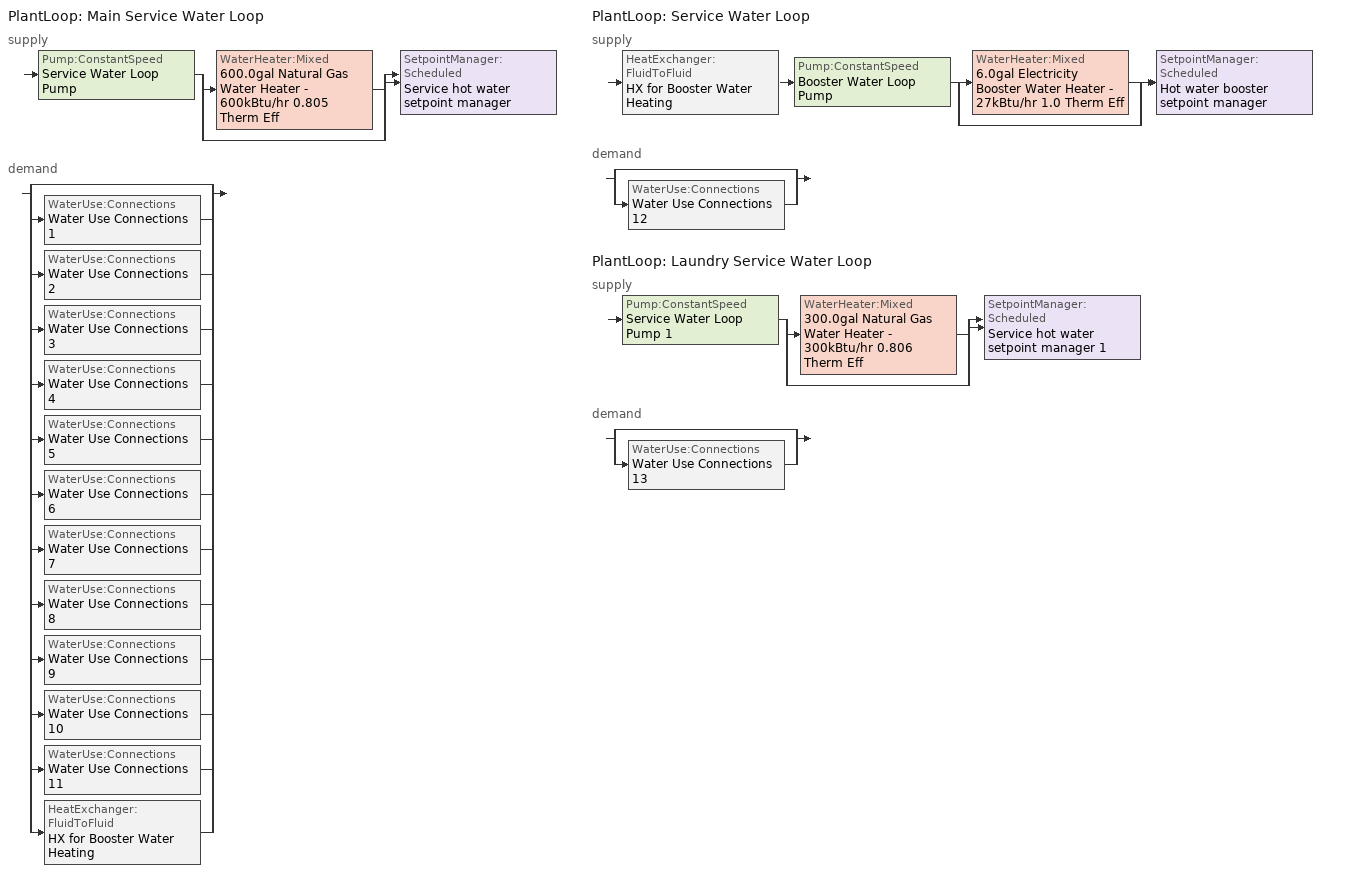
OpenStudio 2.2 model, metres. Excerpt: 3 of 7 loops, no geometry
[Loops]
PlantLoop 'Main Service Water Loop'
 supply: Pump:ConstantSpeed 'Service Water Loop Pump' > split
  | WaterHeater:Mixed '600.0gal Natural Gas Water Heater - 600kBtu/hr 0.805 Therm Eff'
  | bypass
  join > SetpointManager:Scheduled 'Service hot water setpoint manager'
 demand: split
  | bypass
  | WaterUse:Connections 'Water Use Connections 1'
  | WaterUse:Connections 'Water Use Connections 2'
  | WaterUse:Connections 'Water Use Connections 3'
  | WaterUse:Connections 'Water Use Connections 4'
  | WaterUse:Connections 'Water Use Connections 5'
  | WaterUse:Connections 'Water Use Connections 6'
  | WaterUse:Connections 'Water Use Connections 7'
  | WaterUse:Connections 'Water Use Connections 8'
  | WaterUse:Connections 'Water Use Connections 9'
  | WaterUse:Connections 'Water Use Connections 10'
  | WaterUse:Connections 'Water Use Connections 11'
  | HeatExchanger:FluidToFluid 'HX for Booster Water Heating'
PlantLoop 'Service Water Loop'
 supply: HeatExchanger:FluidToFluid 'HX for Booster Water Heating' > Pump:ConstantSpeed 'Booster Water Loop Pump' > split
  | WaterHeater:Mixed '6.0gal Electricity Booster Water Heater - 27kBtu/hr 1.0 Therm Eff'
  | bypass
  join > SetpointManager:Scheduled 'Hot water booster setpoint manager'
 demand: split
  | bypass
  | WaterUse:Connections 'Water Use Connections 12'
PlantLoop 'Laundry Service Water Loop'
 supply: Pump:ConstantSpeed 'Service Water Loop Pump 1' > split
  | WaterHeater:Mixed '300.0gal Natural Gas Water Heater - 300kBtu/hr 0.806 Therm Eff'
  | bypass
  join > SetpointManager:Scheduled 'Service hot water setpoint manager 1'
 demand: split
  | bypass
  | WaterUse:Connections 'Water Use Connections 13'
[PlantLoop] Glycol Concentration=0; Plant Loop Volume {m3}=Autocalculate; Load Distribution Scheme=Optimal
Name | Maximum Loop Temperature {C} | Minimum Loop Temperature {C}
Main Service Water Loop; Laundry Service Water Loop | 60 | 10
Service Water Loop
[Sizing:Plant] Loop Type=Heating; Loop Design Temperature Difference {deltaC}=5; Sizing Option=NonCoincident; Zone Timesteps in Averaging Window=1; Coincident Sizing Factor Mode=None
Name | Design Loop Exit Temperature {C}
Main Service Water Loop; Laundry Service Water Loop | 60
Service Water Loop | 82.2222
[SetpointManager:Scheduled] Control Variable=Temperature
Name | Schedule
Service hot water setpoint manager | Service Water Loop Temp - 140F
Hot water booster setpoint manager | Service Water Booster Temp - 180.00000000000006F
Service hot water setpoint manager 1 | Service Water Loop Temp - 140F 1
[Pump:ConstantSpeed] Rated Flow Rate {m3/s}=autosize; Rated Power Consumption {W}=autosize; Fraction of Motor Inefficiencies to Fluid Stream=0; Pump Control Type=Intermittent
Name | Rated Pump Head {Pa} | Motor Efficiency
Service Water Loop Pump | 29891 | 0.825
Booster Water Loop Pump | 0 | 1
Service Water Loop Pump 1 | 0.001 | 0.825
[WaterHeater:Mixed] Deadband Temperature Difference {deltaC}=2; Maximum Temperature Limit {C}=82.2222; Heater Control Type=Cycle; Off Cycle Parasitic Heat Fraction to Tank=0.8; On Cycle Parasitic Heat Fraction to Tank=0; Ambient Temperature Indicator=Schedule; Use Side Effectiveness=1; Source Side Effectiveness=1; Use Side Design Flow Rate {m3/s}=autosize; Source Side Design Flow Rate {m3/s}=autosize; Indirect Water Heating Recovery Time {hr}=1.5
Name | Tank Volume {m3} | Setpoint Temperature Schedule | Heater Maximum Capacity {W} | Heater Fuel Type | Heater Thermal Efficiency | Off Cycle Parasitic Fuel Consumption Rate {W} | Off Cycle Parasitic Fuel Type | On Cycle Parasitic Fuel Consumption Rate {W} | On Cycle Parasitic Fuel Type | Ambient Temperature Schedule | Off Cycle Loss Coefficient to Ambient Temperature {W/K} | On Cycle Loss Coefficient to Ambient Temperature {W/K}
600.0gal Natural Gas Water Heater - 600kBtu/hr 0.805 Therm Eff | 2.27125 | Service Water Loop Temp - 140F | 175843 | NaturalGas | 0.804593 | 2301 | NaturalGas | 2301 | NaturalGas | Water Heater Ambient Temp Schedule - 70F | 20.7661 | 20.7661
6.0gal Electricity Booster Water Heater - 27kBtu/hr 1.0 Therm Eff | 0.0227125 | Service Water Booster Temp - 180.00000000000006F | 7999.96 | Electricity | 1 | 0 | Electricity | 0 | Electricity | Water Heater Ambient Temp Schedule - 70F 1 | 1.13081 | 1.13081
300.0gal Natural Gas Water Heater - 300kBtu/hr 0.806 Therm Eff | 1.13562 | Service Water Loop Temp - 140F 1 | 87921.3 | NaturalGas | 0.806081 | 0 | NaturalGas | 0 | NaturalGas | Water Heater Ambient Temp Schedule - 70F 2 | 13.7474 | 13.7474
[WaterUse:Connections]
Name | Water Use Equipment Name 1
Water Use Connections 1 | Room_1_flr_3 Service Water Use 0.08gal/min
Water Use Connections 2 | Room_2_flr_3 Service Water Use 0.08gal/min
Water Use Connections 3 | Room_5_flr_3 Service Water Use 0.08gal/min
Water Use Connections 4 | Room_6_flr_3 Service Water Use 0.08gal/min
Water Use Connections 5 | Room_3_mult19_flr_3 Service Water Use 1.58gal/min
Water Use Connections 6 | Room_4_mult19_flr_3 Service Water Use 1.58gal/min
Water Use Connections 7 | Room_1_flr_6 Service Water Use 0.02gal/min
Water Use Connections 8 | Room_2_flr_6 Service Water Use 0.02gal/min
Water Use Connections 9 | Room_3_mult9_flr_6 Service Water Use 0.19gal/min
Water Use Connections 10 | Kitchen_flr_6 Service Water Use 2.22gal/min
Water Use Connections 11 | Laundry_flr_1 Service Water Use 2.61gal/min
Water Use Connections 12 | Booster Water Fixture - 1.3300000000000003 gal/min at 27.901234567901326F
Water Use Connections 13 | Laundry Service Water Use 30.6gal/min
[WaterUse:Equipment:Definition]
Name | Peak Flow Rate {m3/s} | Target Temperature Schedule | Sensible Fraction Schedule | Latent Fraction Schedule
Room_1_flr_3 Service Water Use Def 0.08gal/min | 5.25789e-06 | Schedule Ruleset 5 | Schedule Ruleset 3 | Schedule Ruleset 4
Room_2_flr_3 Service Water Use Def 0.08gal/min | 5.25727e-06 | Schedule Ruleset 8 | Schedule Ruleset 6 | Schedule Ruleset 7
Room_5_flr_3 Service Water Use Def 0.08gal/min | 5.25789e-06 | Schedule Ruleset 11 | Schedule Ruleset 9 | Schedule Ruleset 10
Room_6_flr_3 Service Water Use Def 0.08gal/min | 5.25727e-06 | Schedule Ruleset 14 | Schedule Ruleset 12 | Schedule Ruleset 13
Room_3_mult19_flr_3 Service Water Use Def 1.58gal/min | 9.98824e-05 | Schedule Ruleset 17 | Schedule Ruleset 15 | Schedule Ruleset 16
Room_4_mult19_flr_3 Service Water Use Def 1.58gal/min | 9.99097e-05 | Schedule Ruleset 20 | Schedule Ruleset 18 | Schedule Ruleset 19
Room_1_flr_6 Service Water Use Def 0.02gal/min | 1.31447e-06 | Schedule Ruleset 23 | Schedule Ruleset 21 | Schedule Ruleset 22
Room_2_flr_6 Service Water Use Def 0.02gal/min | 1.31432e-06 | Schedule Ruleset 26 | Schedule Ruleset 24 | Schedule Ruleset 25
Room_3_mult9_flr_6 Service Water Use Def 0.19gal/min | 1.18314e-05 | Schedule Ruleset 29 | Schedule Ruleset 27 | Schedule Ruleset 28
Kitchen_flr_6 Service Water Use Def 2.22gal/min | 0.000139845 | Schedule Ruleset 32 | Schedule Ruleset 30 | Schedule Ruleset 31
Laundry_flr_1 Service Water Use Def 2.61gal/min | 0.000164667 | Schedule Ruleset 35 | Schedule Ruleset 33 | Schedule Ruleset 34
Water Fixture Def - 1.3300000000000003 gal/min | 8.391e-05 | Schedule Ruleset 38
Laundry Service Water Use Def 30.6gal/min | 0.00193056 | Mixed Water At Faucet Temp - 140F | Fraction Sensible - 0.2 | Fraction Latent - 0.05
[WaterUse:Equipment]
Name | Water Use Equipment Definition | Flow Rate Fraction Schedule
Room_1_flr_3 Service Water Use 0.08gal/min | Room_1_flr_3 Service Water Use Def 0.08gal/min | HotelLarge GuestRoom_SWH_Sch
Room_2_flr_3 Service Water Use 0.08gal/min | Room_2_flr_3 Service Water Use Def 0.08gal/min | HotelLarge GuestRoom_SWH_Sch
Room_5_flr_3 Service Water Use 0.08gal/min | Room_5_flr_3 Service Water Use Def 0.08gal/min | HotelLarge GuestRoom_SWH_Sch
Room_6_flr_3 Service Water Use 0.08gal/min | Room_6_flr_3 Service Water Use Def 0.08gal/min | HotelLarge GuestRoom_SWH_Sch
Room_3_mult19_flr_3 Service Water Use 1.58gal/min | Room_3_mult19_flr_3 Service Water Use Def 1.58gal/min | HotelLarge GuestRoom_SWH_Sch
Room_4_mult19_flr_3 Service Water Use 1.58gal/min | Room_4_mult19_flr_3 Service Water Use Def 1.58gal/min | HotelLarge GuestRoom_SWH_Sch
Room_1_flr_6 Service Water Use 0.02gal/min | Room_1_flr_6 Service Water Use Def 0.02gal/min | HotelLarge GuestRoom_SWH_Sch
Room_2_flr_6 Service Water Use 0.02gal/min | Room_2_flr_6 Service Water Use Def 0.02gal/min | HotelLarge GuestRoom_SWH_Sch
Room_3_mult9_flr_6 Service Water Use 0.19gal/min | Room_3_mult9_flr_6 Service Water Use Def 0.19gal/min | HotelLarge GuestRoom_SWH_Sch
Kitchen_flr_6 Service Water Use 2.22gal/min | Kitchen_flr_6 Service Water Use Def 2.22gal/min | HotelLarge BLDG_SWH_SCH
Laundry_flr_1 Service Water Use 2.61gal/min | Laundry_flr_1 Service Water Use Def 2.61gal/min | HotelLarge LaundryRoom_SWH_Sch_Post2004
Booster Water Fixture - 1.3300000000000003 gal/min at 27.901234567901326F | Water Fixture Def - 1.3300000000000003 gal/min | HotelLarge BLDG_SWH_SCH
Laundry Service Water Use 30.6gal/min | Laundry Service Water Use Def 30.6gal/min | HotelLarge LAUNDRY_SWH_SCH
[HeatExchanger:FluidToFluid]
HX for Booster Water Heating: Loop Demand Side Design Flow Rate {m3/s}=autosize; Loop Supply Side Design Flow Rate {m3/s}=autosize; Heat Exchange Model Type=Ideal; Heat Exchanger U-Factor Times Area Value {W/K}=autosize; Control Type=UncontrolledOn; Minimum Temperature Difference to Activate Heat Exchanger {deltaC}=0.01; Heat Transfer Metering End Use Type=LoopToLoop; Component Override Cooling Control Temperature Mode=Loop; Sizing Factor=1; Operation Minimum Temperature Limit {C}=0; Operation Maximum Temperature Limit {C}=100
[Schedule:Ruleset]
Service Water Loop Temp - 140F: Default Day Schedule=Service Water Loop Temp - 140F Default
Water Heater Ambient Temp Schedule - 70F: Default Day Schedule=Water Heater Ambient Temp Schedule - 70F Default
Schedule Ruleset 3: Default Day Schedule=Schedule Day 65
Schedule Ruleset 4: Default Day Schedule=Schedule Day 66
Schedule Ruleset 5: Default Day Schedule=Schedule Day 67
HotelLarge GuestRoom_SWH_Sch: Default Day Schedule=HotelLarge GuestRoom_SWH_Sch Default; Summer Design Day Schedule=HotelLarge GuestRoom_SWH_Sch Summer Design Day; Winter Design Day Schedule=HotelLarge GuestRoom_SWH_Sch Winter Design Day
Schedule Ruleset 6: Default Day Schedule=Schedule Day 70
Schedule Ruleset 7: Default Day Schedule=Schedule Day 71
Schedule Ruleset 8: Default Day Schedule=Schedule Day 72
Schedule Ruleset 9: Default Day Schedule=Schedule Day 73
Schedule Ruleset 10: Default Day Schedule=Schedule Day 74
Schedule Ruleset 11: Default Day Schedule=Schedule Day 75
Schedule Ruleset 12: Default Day Schedule=Schedule Day 76
Schedule Ruleset 13: Default Day Schedule=Schedule Day 77
Schedule Ruleset 14: Default Day Schedule=Schedule Day 78
Schedule Ruleset 15: Default Day Schedule=Schedule Day 79
Schedule Ruleset 16: Default Day Schedule=Schedule Day 80
Schedule Ruleset 17: Default Day Schedule=Schedule Day 81
Schedule Ruleset 18: Default Day Schedule=Schedule Day 82
Schedule Ruleset 19: Default Day Schedule=Schedule Day 83
Schedule Ruleset 20: Default Day Schedule=Schedule Day 84
Schedule Ruleset 21: Default Day Schedule=Schedule Day 85
Schedule Ruleset 22: Default Day Schedule=Schedule Day 86
Schedule Ruleset 23: Default Day Schedule=Schedule Day 87
Schedule Ruleset 24: Default Day Schedule=Schedule Day 88
Schedule Ruleset 25: Default Day Schedule=Schedule Day 89
Schedule Ruleset 26: Default Day Schedule=Schedule Day 90
Schedule Ruleset 27: Default Day Schedule=Schedule Day 91
Schedule Ruleset 28: Default Day Schedule=Schedule Day 92
Schedule Ruleset 29: Default Day Schedule=Schedule Day 93
Schedule Ruleset 30: Default Day Schedule=Schedule Day 94
Schedule Ruleset 31: Default Day Schedule=Schedule Day 95
Schedule Ruleset 32: Default Day Schedule=Schedule Day 96
HotelLarge BLDG_SWH_SCH: Default Day Schedule=HotelLarge BLDG_SWH_SCH Default; Summer Design Day Schedule=HotelLarge BLDG_SWH_SCH Summer Design Day; Winter Design Day Schedule=HotelLarge BLDG_SWH_SCH Winter Design Day
Schedule Ruleset 33: Default Day Schedule=Schedule Day 99
Schedule Ruleset 34: Default Day Schedule=Schedule Day 100
Schedule Ruleset 35: Default Day Schedule=Schedule Day 101
HotelLarge LaundryRoom_SWH_Sch_Post2004: Default Day Schedule=HotelLarge LaundryRoom_SWH_Sch_Post2004 Default; Summer Design Day Schedule=HotelLarge LaundryRoom_SWH_Sch_Post2004 Summer Design Day; Winter Design Day Schedule=HotelLarge LaundryRoom_SWH_Sch_Post2004 Winter Design Day
Service Water Booster Temp - 180.00000000000006F: Default Day Schedule=Service Water Booster Temp - 180.00000000000006F Default
Water Heater Ambient Temp Schedule - 70F 1: Default Day Schedule=Water Heater Ambient Temp Schedule - 70F Default 1
Schedule Ruleset 38: Default Day Schedule=Schedule Day 106
Service Water Loop Temp - 140F 1: Default Day Schedule=Service Water Loop Temp - 140F Default 1
Water Heater Ambient Temp Schedule - 70F 2: Default Day Schedule=Water Heater Ambient Temp Schedule - 70F Default 2
Fraction Sensible - 0.2: Default Day Schedule=Schedule Day 109
Fraction Latent - 0.05: Default Day Schedule=Schedule Day 110
Mixed Water At Faucet Temp - 140F: Default Day Schedule=Schedule Day 111
HotelLarge LAUNDRY_SWH_SCH: Default Day Schedule=HotelLarge LAUNDRY_SWH_SCH Default; Summer Design Day Schedule=HotelLarge LAUNDRY_SWH_SCH Summer Design Day; Winter Design Day Schedule=HotelLarge LAUNDRY_SWH_SCH Winter Design Day
[Schedule:Day]
Service Water Loop Temp - 140F Default; Schedule Day 67; Schedule Day 72; Schedule Day 75; Schedule Day 78; Schedule Day 81; Schedule Day 84; Schedule Day 87; Schedule Day 90; Schedule Day 93; Schedule Day 96; Schedule Day 101; Service Water Loop Temp - 140F Default 1; Schedule Day 111: 24, 0, 60
Water Heater Ambient Temp Schedule - 70F Default; Water Heater Ambient Temp Schedule - 70F Default 1; Water Heater Ambient Temp Schedule - 70F Default 2: 24, 0, 21.1111
Schedule Day 65; Schedule Day 70; Schedule Day 73; Schedule Day 76; Schedule Day 79; Schedule Day 82; Schedule Day 85; Schedule Day 88; Schedule Day 91; Schedule Day 94; Schedule Day 99; Schedule Day 109: 24, 0, 0.2
Schedule Day 66; Schedule Day 71; Schedule Day 74; Schedule Day 77; Schedule Day 80; Schedule Day 83; Schedule Day 86; Schedule Day 89; Schedule Day 92; Schedule Day 95; Schedule Day 100; Schedule Day 110: 24, 0, 0.05
HotelLarge GuestRoom_SWH_Sch Default; HotelLarge GuestRoom_SWH_Sch Winter Design Day; HotelLarge GuestRoom_SWH_Sch Summer Design Day: 1, 0, 0.2, 4, 0, 0.15, 5, 0, 0.2, 6, 0, 0.25, 7, 0, 0.35, 8, 0, 0.6, 9, 0, 0.8, 10, 0, 0.55, 11, 0, 0.4, 12, 0, 0.3, 17, 0, 0.2, 18, 0, 0.25, 19, 0, 0.3, 22, 0, 0.4, 23, 0, 0.6, 24, 0, 0.35
HotelLarge GuestRoom_SWH_Sch Wkdy Day: 1, 0, 0.2, 4, 0, 0.15, 5, 0, 0.2, 6, 0, 0.35, 7, 0, 0.6, 8, 0, 0.8, 9, 0, 0.55, 10, 0, 0.4, 11, 0, 0.3, 17, 0, 0.2, 18, 0, 0.3, 19, 0, 0.55, 21, 0, 0.4, 22, 0, 0.6, 23, 0, 0.45, 24, 0, 0.25
HotelLarge BLDG_SWH_SCH Default: 1, 0, 0.25, 5, 0, 0.2, 6, 0, 0.3, 9, 0, 0.5, 10, 0, 0.55, 12, 0, 0.5, 14, 0, 0.4, 17, 0, 0.3, 18, 0, 0.4, 20, 0, 0.5, 21, 0, 0.4, 22, 0, 0.5, 23, 0, 0.4, 24, 0, 0.2
HotelLarge BLDG_SWH_SCH Summer Design Day; HotelLarge BLDG_SWH_SCH SmrDsn|Wkdy Day: 1, 0, 0.2, 4, 0, 0.15, 5, 0, 0.2, 6, 0, 0.25, 7, 0, 0.5, 8, 0, 0.6, 9, 0, 0.55, 10, 0, 0.45, 11, 0, 0.4, 12, 0, 0.45, 13, 0, 0.4, 14, 0, 0.35, 17, 0, 0.3, 18, 0, 0.4, 19, 0, 0.55, 20, 0, 0.6, 21, 0, 0.5, 22, 0, 0.55, 23, 0, 0.45, 24, 0, 0.25
HotelLarge BLDG_SWH_SCH Winter Design Day; HotelLarge BLDG_SWH_SCH WntrDsn|Sat Day: 1, 0, 0.2, 4, 0, 0.15, 5, 0, 0.2, 6, 0, 0.25, 7, 0, 0.4, 10, 0, 0.5, 11, 0, 0.45, 13, 0, 0.5, 14, 0, 0.45, 16, 0, 0.4, 17, 0, 0.35, 18, 0, 0.4, 20, 0, 0.55, 21, 0, 0.5, 22, 0, 0.55, 23, 0, 0.4, 24, 0, 0.3
HotelLarge LaundryRoom_SWH_Sch_Post2004 Default; HotelLarge LaundryRoom_SWH_Sch_Post2004 Winter Design Day; HotelLarge LaundryRoom_SWH_Sch_Post2004 Summer Design Day; HotelLarge LAUNDRY_SWH_SCH Default; HotelLarge LAUNDRY_SWH_SCH Winter Design Day; HotelLarge LAUNDRY_SWH_SCH Summer Design Day: 17, 0, 0, 24, 0, 1
Service Water Booster Temp - 180.00000000000006F Default: 24, 0, 82.2222
Schedule Day 106: 24, 0, -2.27709
[Schedule:Rule] Date Specification Type=DateRange; Start Month=1; Start Day=1; End Month=12; End Day=31
Name | Schedule Ruleset | Rule Order | Day Schedule | Apply Monday | Apply Tuesday | Apply Wednesday | Apply Thursday | Apply Friday | Apply Saturday
Schedule Rule 25 | HotelLarge GuestRoom_SWH_Sch | 0 | HotelLarge GuestRoom_SWH_Sch Wkdy Day | Yes | Yes | Yes | Yes | Yes
Schedule Rule 26 | HotelLarge BLDG_SWH_SCH | 1 | HotelLarge BLDG_SWH_SCH SmrDsn|Wkdy Day | Yes | Yes | Yes | Yes | Yes
Schedule Rule 27 | HotelLarge BLDG_SWH_SCH | 0 | HotelLarge BLDG_SWH_SCH WntrDsn|Sat Day |  |  |  |  |  | Yes
